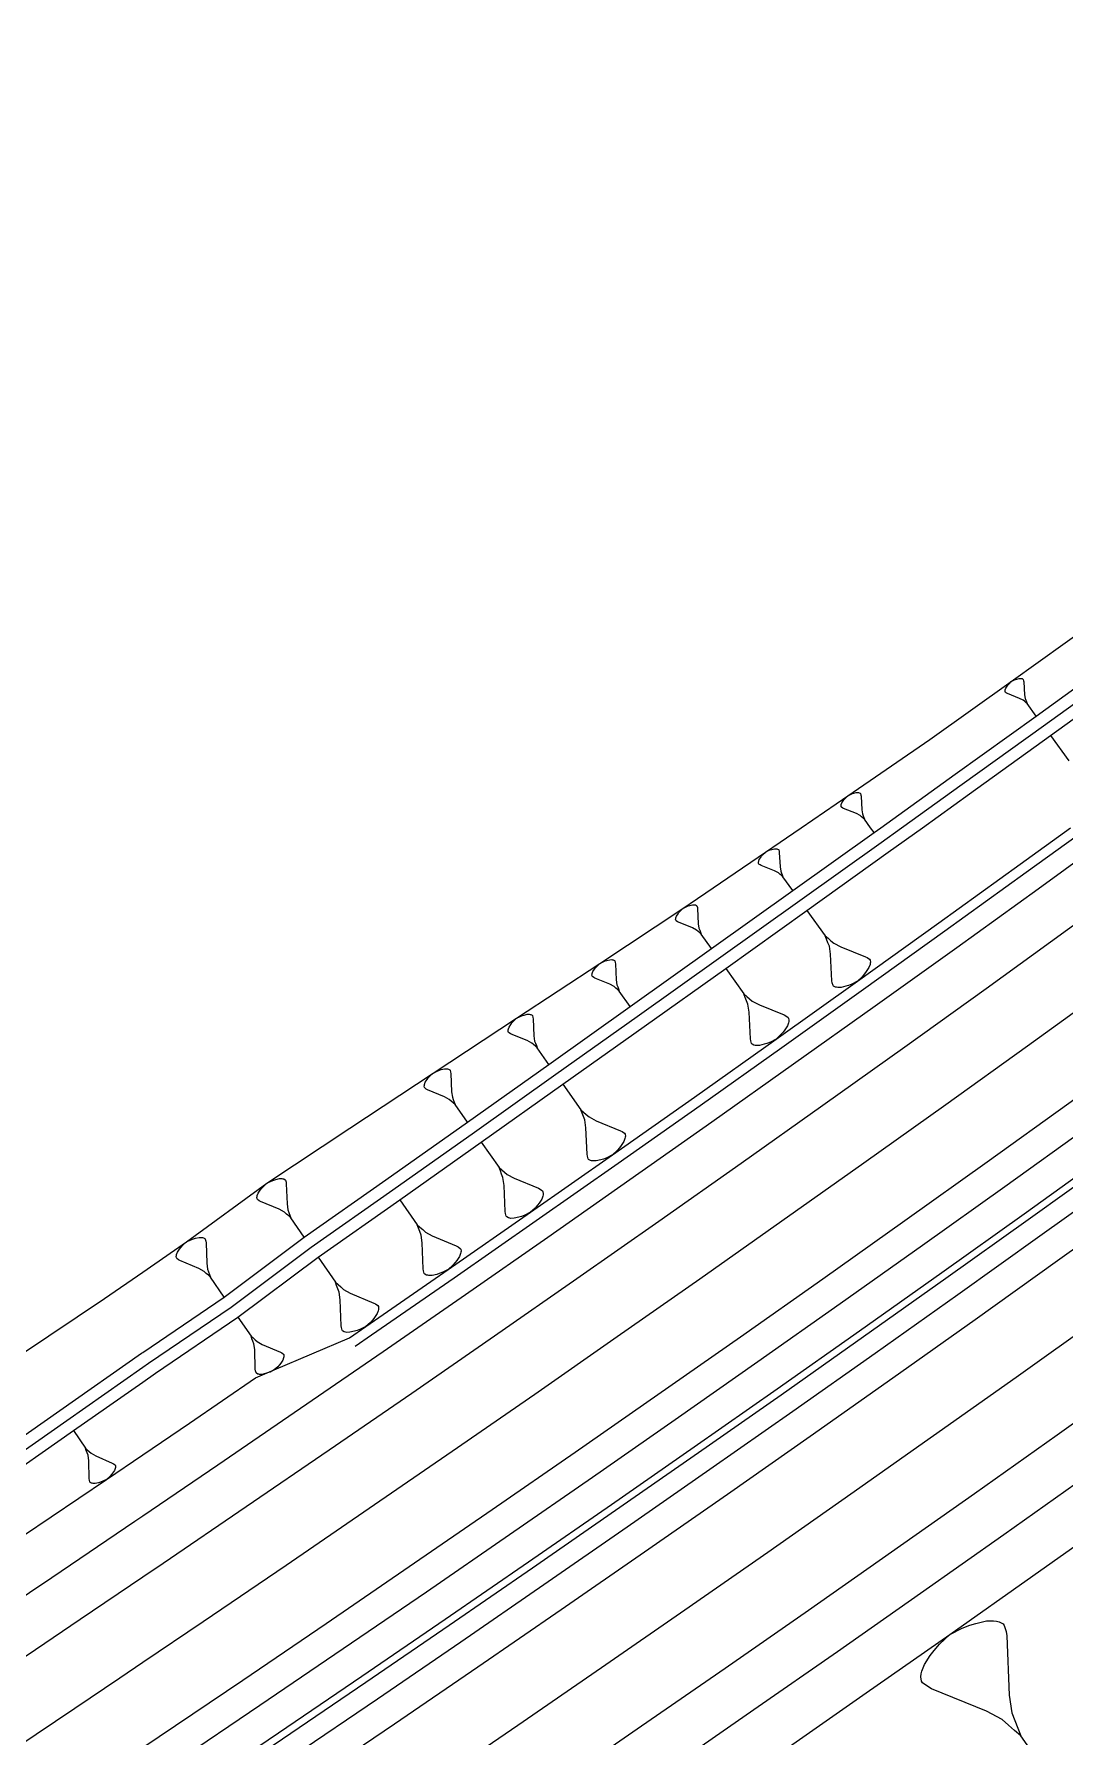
# Model space of a CAD drawing. Extents: x 384551 to 386632, y 802806 to 803252.
# Drawn here: x 386494.6 to 386545.6, y 803155 to 803239.3 of the extents above; entities that cross this region are included whole.
import ezdxf

# ---------------------------------------------------------------- set-up
doc = ezdxf.new("R2010")
doc.units = 0
doc.layers.get('0').update_dxf_attribs({"linetype": 'CONTINUOUS'})

msp = doc.modelspace()

# ---------------------------------------------------------------- linework, layer by layer
at = {"color": 7}
for p, q in [((386542.7297, 803206.9915), (386542.7696, 803207.0473)), ((386542.7696, 803207.0473), (386542.8269, 803207.1159)), ((386542.8269, 803207.1159), (386542.9369, 803207.2227)), ((386542.9369, 803207.2227), (386543.0723, 803207.2945)), ((386543.0723, 803207.2945), (386543.1552, 803207.328)), ((386543.1552, 803207.328), (386543.2205, 803207.3487)), ((386543.2205, 803207.3487), (386543.3337, 803207.3775)), ((386543.3337, 803207.3775), (386543.4118, 803207.3807)), ((386543.4118, 803207.3807), (386543.442, 803207.3759)), ((386543.442, 803207.3759), (386543.4723, 803207.3712)), ((386543.4723, 803207.3712), (386543.5154, 803207.3489)), ((386543.5154, 803207.3489), (386543.5281, 803207.3313)), ((386543.5281, 803207.3313), (386543.5489, 803207.266)), ((386543.5489, 803207.266), (386543.5569, 803207.2182)), ((386543.5569, 803207.2182), (386543.5954, 803206.5759)), ((386542.631, 803206.7588), (386542.6358, 803206.789)), ((386542.639, 803206.7109), (386542.631, 803206.7588)), ((386542.6358, 803206.789), (386542.6406, 803206.8193)), ((386542.6518, 803206.6934), (386542.639, 803206.7109)), ((386542.6406, 803206.8193), (386542.6676, 803206.8927)), ((386542.7076, 803206.6536), (386542.6518, 803206.6934)), ((386542.6676, 803206.8927), (386542.7297, 803206.9915)), ((386542.7506, 803206.6313), (386542.7076, 803206.6536)), ((386543.35, 803206.3973), (386542.7506, 803206.6313)), ((386543.5222, 803206.3081), (386543.35, 803206.3973)), ((386543.5907, 803206.2507), (386543.5222, 803206.3081)), ((386543.6593, 803206.1934), (386543.5907, 803206.2507)), ((386543.5954, 803206.5759), (386543.6273, 803206.3846)), ((386543.6273, 803206.3846), (386543.6608, 803206.3018)), ((386543.6608, 803206.3018), (386543.6944, 803206.2189)), ((386543.6944, 803206.2189), (386543.7279, 803206.136)), ((386543.7279, 803206.136), (386543.6593, 803206.1934)), ((386544.1744, 803205.5226), (386543.7279, 803206.136)), ((386544.8806, 803204.5524), (386545.7859, 803203.3086)), ((386534.5339, 803201.1463), (386534.5631, 803201.224)), ((386534.5631, 803201.224), (386534.6296, 803201.3285)), ((386534.6296, 803201.3285), (386534.6722, 803201.3875)), ((386534.6722, 803201.3875), (386534.7335, 803201.46)), ((386534.7335, 803201.46), (386534.8508, 803201.5727)), ((386534.8508, 803201.5727), (386534.995, 803201.6481)), ((386534.995, 803201.6481), (386535.0832, 803201.6832)), ((386535.0832, 803201.6832), (386535.1526, 803201.7048)), ((386535.1526, 803201.7048), (386535.2729, 803201.7347)), ((386535.2729, 803201.7347), (386535.3558, 803201.7376)), ((386535.3558, 803201.7376), (386535.388, 803201.7324)), ((386535.388, 803201.7324), (386535.4201, 803201.7271)), ((386535.4201, 803201.7271), (386535.4656, 803201.7032)), ((386535.4656, 803201.7032), (386535.4791, 803201.6845)), ((386535.4791, 803201.6845), (386535.5007, 803201.6151)), ((386535.5007, 803201.6151), (386535.5089, 803201.5643)), ((386535.5089, 803201.5643), (386535.546, 803200.8822)), ((386534.5234, 803201.0821), (386534.5287, 803201.1142)), ((386534.5316, 803201.0313), (386534.5234, 803201.0821)), ((386534.5287, 803201.1142), (386534.5339, 803201.1463)), ((386534.5451, 803201.0126), (386534.5316, 803201.0313)), ((386534.6041, 803200.97), (386534.5451, 803201.0126)), ((386534.6496, 803200.9461), (386534.6041, 803200.97)), ((386535.2845, 803200.6941), (386534.6496, 803200.9461)), ((386535.4667, 803200.5984), (386535.2845, 803200.6941)), ((386535.5392, 803200.5371), (386535.4667, 803200.5984)), ((386535.6116, 803200.4758), (386535.5392, 803200.5371)), ((386535.546, 803200.8822), (386535.5788, 803200.679)), ((386535.5788, 803200.679), (386535.6139, 803200.5909)), ((386535.684, 803200.4145), (386535.6116, 803200.4758)), ((386535.6139, 803200.5909), (386535.649, 803200.5027)), ((386535.649, 803200.5027), (386535.684, 803200.4145)), ((386535.9823, 803200), (386535.684, 803200.4145)), ((386536.1544, 803199.7607), (386535.9823, 803200)), ((386530.5942, 803198.5923), (386530.6585, 803198.6678)), ((386530.6585, 803198.6678), (386530.7815, 803198.7854)), ((386530.7815, 803198.7854), (386530.9326, 803198.8639)), ((386530.9326, 803198.8639), (386531.0249, 803198.9003)), ((386531.0249, 803198.9003), (386531.0976, 803198.9227)), ((386531.0976, 803198.9227), (386531.2235, 803198.9536)), ((386531.2235, 803198.9536), (386531.3103, 803198.9564)), ((386531.3103, 803198.9564), (386531.3438, 803198.9509)), ((386531.3438, 803198.9509), (386531.3774, 803198.9453)), ((386531.3774, 803198.9453), (386531.425, 803198.9201)), ((386531.425, 803198.9201), (386531.439, 803198.9006)), ((386531.439, 803198.9006), (386531.4614, 803198.8278)), ((386531.4614, 803198.8278), (386531.4699, 803198.7747)), ((386531.4699, 803198.7747), (386531.5067, 803198.0612)), ((386530.4377, 803198.2732), (386530.4433, 803198.3068)), ((386530.4461, 803198.22), (386530.4377, 803198.2732)), ((386530.4433, 803198.3068), (386530.4489, 803198.3403)), ((386530.4601, 803198.2004), (386530.4461, 803198.22)), ((386530.4489, 803198.3403), (386530.4796, 803198.4215)), ((386530.5217, 803198.1557), (386530.4601, 803198.2004)), ((386530.4796, 803198.4215), (386530.5495, 803198.5307)), ((386530.5693, 803198.1306), (386530.5217, 803198.1557)), ((386530.5495, 803198.5307), (386530.5942, 803198.5923)), ((386531.2326, 803197.8652), (386530.5693, 803198.1306)), ((386531.4229, 803197.7646), (386531.2326, 803197.8652)), ((386531.5067, 803198.0612), (386531.5404, 803197.8486)), ((386531.5404, 803197.8486), (386531.5768, 803197.7563)), ((386531.4985, 803197.7003), (386531.4229, 803197.7646)), ((386531.5741, 803197.6359), (386531.4985, 803197.7003)), ((386531.6497, 803197.5716), (386531.5741, 803197.6359)), ((386531.5768, 803197.7563), (386531.6133, 803197.664)), ((386531.6133, 803197.664), (386531.6497, 803197.5716)), ((386532.1398, 803196.8864), (386531.6497, 803197.5716)), ((386526.8631, 803196.0916), (386526.9599, 803196.1295)), ((386526.9599, 803196.1295), (386527.0362, 803196.1528)), ((386527.0362, 803196.1528), (386527.1682, 803196.1847)), ((386527.1682, 803196.1847), (386527.259, 803196.1875)), ((386527.259, 803196.1875), (386527.2942, 803196.1815)), ((386527.2942, 803196.1815), (386527.3294, 803196.1756)), ((386527.3294, 803196.1756), (386527.3791, 803196.1491)), ((386527.3791, 803196.1491), (386527.3937, 803196.1286)), ((386527.3937, 803196.1286), (386527.417, 803196.0523)), ((386526.343, 803195.4742), (386526.3489, 803195.5094)), ((386526.3516, 803195.4185), (386526.343, 803195.4742)), ((386526.3489, 803195.5094), (386526.3548, 803195.5446)), ((386526.3662, 803195.398), (386526.3516, 803195.4185)), ((386526.3548, 803195.5446), (386526.3873, 803195.6295)), ((386526.4306, 803195.3509), (386526.3662, 803195.398)), ((386526.3873, 803195.6295), (386526.4608, 803195.7436)), ((386526.4804, 803195.3244), (386526.4306, 803195.3509)), ((386526.4608, 803195.7436), (386526.5078, 803195.808)), ((386527.1745, 803195.0445), (386526.4804, 803195.3244)), ((386526.5078, 803195.808), (386526.5754, 803195.887)), ((386526.5754, 803195.887), (386526.7046, 803196.0099)), ((386526.7046, 803196.0099), (386526.8631, 803196.0916)), ((386527.417, 803196.0523), (386527.4257, 803195.9966)), ((386527.4257, 803195.9966), (386527.4622, 803195.249)), ((386532.8379, 803195.9104), (386533.7409, 803194.6479)), ((386527.3736, 803194.9385), (386527.1745, 803195.0445)), ((386527.4526, 803194.8709), (386527.3736, 803194.9385)), ((386527.5316, 803194.8034), (386527.4526, 803194.8709)), ((386527.4622, 803195.249), (386527.4969, 803195.0262)), ((386527.4969, 803195.0262), (386527.5348, 803194.9294)), ((386527.6106, 803194.7358), (386527.5316, 803194.8034)), ((386527.5348, 803194.9294), (386527.5727, 803194.8326)), ((386527.5727, 803194.8326), (386527.6106, 803194.7358)), ((386528.122, 803194.0165), (386527.6106, 803194.7358)), ((386533.7409, 803194.6479), (386533.8802, 803194.5294)), ((386533.808, 803194.4778), (386533.7409, 803194.6479)), ((386533.8752, 803194.3077), (386533.808, 803194.4778)), ((386533.8802, 803194.5294), (386534.0195, 803194.4109)), ((386534.0195, 803194.4109), (386534.1587, 803194.2924)), ((386533.9423, 803194.1376), (386533.8752, 803194.3077)), ((386534.0044, 803193.7458), (386533.9423, 803194.1376)), ((386534.0723, 803192.4312), (386534.0044, 803193.7458)), ((386534.1587, 803194.2924), (386534.5094, 803194.107)), ((386534.5094, 803194.107), (386535.7316, 803193.618)), ((386535.7316, 803193.618), (386535.8193, 803193.5716)), ((386535.8193, 803193.5716), (386535.9328, 803193.4892)), ((386522.2048, 803192.7135), (386522.2113, 803192.7511)), ((386522.2113, 803192.7511), (386522.2177, 803192.7886)), ((386522.2177, 803192.7886), (386522.2526, 803192.8793)), ((386522.2526, 803192.8793), (386522.3315, 803193.001)), ((386522.3315, 803193.001), (386522.3819, 803193.0697)), ((386522.3819, 803193.0697), (386522.4544, 803193.1538)), ((386522.4544, 803193.1538), (386522.5928, 803193.2847)), ((386522.5928, 803193.2847), (386522.7623, 803193.3715)), ((386522.7623, 803193.3715), (386522.8659, 803193.4117)), ((386522.8659, 803193.4117), (386522.9474, 803193.4364)), ((386522.9474, 803193.4364), (386523.0885, 803193.4701)), ((386523.0885, 803193.4701), (386523.1856, 803193.4728)), ((386523.1856, 803193.4728), (386523.2231, 803193.4663)), ((386523.2231, 803193.4663), (386523.2607, 803193.4599)), ((386523.2607, 803193.4599), (386523.3138, 803193.4315)), ((386523.3138, 803193.4315), (386523.3293, 803193.4095)), ((386523.3293, 803193.4095), (386523.354, 803193.3279)), ((386523.354, 803193.3279), (386523.3631, 803193.2684)), ((386523.3631, 803193.2684), (386523.3999, 803192.4696)), ((386528.8174, 803193.0385), (386529.7161, 803191.7746)), ((386535.6857, 803192.7673), (386535.5673, 803192.628)), ((386535.7682, 803192.8808), (386535.6857, 803192.7673)), ((386535.8969, 803193.0819), (386535.7682, 803192.8808)), ((386535.9535, 803193.2315), (386535.8969, 803193.0819)), ((386535.9328, 803193.4892), (386535.9586, 803193.4532)), ((386535.9638, 803193.2933), (386535.9535, 803193.2315)), ((386535.9586, 803193.4532), (386535.9741, 803193.3552)), ((386535.9741, 803193.3552), (386535.9638, 803193.2933)), ((386522.2139, 803192.654), (386522.2048, 803192.7135)), ((386522.2295, 803192.632), (386522.2139, 803192.654)), ((386522.2981, 803192.5815), (386522.2295, 803192.632)), ((386522.3512, 803192.5531), (386522.2981, 803192.5815)), ((386523.0919, 803192.252), (386522.3512, 803192.5531)), ((386523.3043, 803192.1382), (386523.0919, 803192.252)), ((386523.3885, 803192.0657), (386523.3043, 803192.1382)), ((386523.4727, 803191.9933), (386523.3885, 803192.0657)), ((386523.3999, 803192.4696), (386523.4363, 803192.2315)), ((386523.4363, 803192.2315), (386523.4765, 803192.1279)), ((386523.5569, 803191.9209), (386523.4727, 803191.9933)), ((386523.4765, 803192.1279), (386523.5167, 803192.0244)), ((386523.5167, 803192.0244), (386523.5569, 803191.9209)), ((386524.1011, 803191.1509), (386523.5569, 803191.9209)), ((386534.0878, 803192.3332), (386534.0723, 803192.4312)), ((386534.1291, 803192.1992), (386534.0878, 803192.3332)), ((386534.1549, 803192.1631), (386534.1291, 803192.1992)), ((386534.2426, 803192.1168), (386534.1549, 803192.1631)), ((386534.3045, 803192.1065), (386534.2426, 803192.1168)), ((386534.3663, 803192.0962), (386534.3045, 803192.1065)), ((386534.5262, 803192.1015), (386534.3663, 803192.0962)), ((386534.7581, 803192.1583), (386534.5262, 803192.1015)), ((386534.8921, 803192.1997), (386534.7581, 803192.1583)), ((386535.0622, 803192.2668), (386534.8921, 803192.1997)), ((386535.3405, 803192.4113), (386535.0622, 803192.2668)), ((386535.5673, 803192.628), (386535.3405, 803192.4113)), ((386529.7161, 803191.7746), (386529.8549, 803191.6558)), ((386529.7827, 803191.6045), (386529.7161, 803191.7746)), ((386529.8493, 803191.4344), (386529.7827, 803191.6045)), ((386529.9159, 803191.2642), (386529.8493, 803191.4344)), ((386529.8549, 803191.6558), (386529.9938, 803191.5371)), ((386529.9769, 803190.8726), (386529.9159, 803191.2642)), ((386529.9938, 803191.5371), (386530.1326, 803191.4183)), ((386530.1326, 803191.4183), (386530.4825, 803191.2321)), ((386530.4825, 803191.2321), (386531.7022, 803190.7401)), ((386518.1097, 803190.14), (386518.1942, 803190.2696)), ((386518.1942, 803190.2696), (386518.2482, 803190.3426)), ((386518.2482, 803190.3426), (386518.3257, 803190.4322)), ((386518.3257, 803190.4322), (386518.4737, 803190.5713)), ((386518.4737, 803190.5713), (386518.6547, 803190.6634)), ((386518.6547, 803190.6634), (386518.7653, 803190.706)), ((386518.7653, 803190.706), (386518.8523, 803190.732)), ((386518.8523, 803190.732), (386519.0029, 803190.7676)), ((386519.0029, 803190.7676), (386519.1064, 803190.7701)), ((386519.1064, 803190.7701), (386519.1464, 803190.7632)), ((386519.1464, 803190.7632), (386519.1865, 803190.7562)), ((386519.1865, 803190.7562), (386519.243, 803190.7257)), ((386519.243, 803190.7257), (386519.2595, 803190.7022)), ((386519.2595, 803190.7022), (386519.2856, 803190.6151)), ((386519.2856, 803190.6151), (386519.2951, 803190.5516)), ((386519.2951, 803190.5516), (386519.3319, 803189.6997)), ((386530.041, 803189.559), (386529.9769, 803190.8726)), ((386531.7022, 803190.7401), (386531.7897, 803190.6936)), ((386531.8659, 803190.2041), (386531.7367, 803190.0035)), ((386531.7897, 803190.6936), (386531.9028, 803190.6109)), ((386531.9229, 803190.3533), (386531.8659, 803190.2041)), ((386531.9028, 803190.6109), (386531.9285, 803190.5748)), ((386531.9333, 803190.4151), (386531.9229, 803190.3533)), ((386531.9285, 803190.5748), (386531.9437, 803190.4769)), ((386531.9437, 803190.4769), (386531.9333, 803190.4151)), ((386518.0582, 803189.9634), (386518.0652, 803190.0034)), ((386518.0678, 803189.8998), (386518.0582, 803189.9634)), ((386518.0652, 803190.0034), (386518.0722, 803190.0434)), ((386518.0843, 803189.8763), (386518.0678, 803189.8998)), ((386518.0722, 803190.0434), (386518.1097, 803190.14)), ((386518.1573, 803189.8223), (386518.0843, 803189.8763)), ((386518.2139, 803189.7918), (386518.1573, 803189.8223)), ((386519.0029, 803189.4685), (386518.2139, 803189.7918)), ((386519.229, 803189.3465), (386519.0029, 803189.4685)), ((386519.3319, 803189.6997), (386519.3701, 803189.4456)), ((386519.3701, 803189.4456), (386519.4126, 803189.3351)), ((386530.0563, 803189.4611), (386530.041, 803189.559)), ((386530.0972, 803189.3271), (386530.0563, 803189.4611)), ((386531.0297, 803189.392), (386530.8595, 803189.3254)), ((386531.3081, 803189.5357), (386531.0297, 803189.392)), ((386531.5352, 803189.7515), (386531.3081, 803189.5357)), ((386531.654, 803189.8903), (386531.5352, 803189.7515)), ((386531.7367, 803190.0035), (386531.654, 803189.8903)), ((386519.3186, 803189.269), (386519.229, 803189.3465)), ((386519.4082, 803189.1915), (386519.3186, 803189.269)), ((386519.4978, 803189.114), (386519.4082, 803189.1915)), ((386519.4126, 803189.3351), (386519.4552, 803189.2246)), ((386519.4552, 803189.2246), (386519.4978, 803189.114)), ((386520.0759, 803188.2914), (386519.4978, 803189.114)), ((386530.1229, 803189.2909), (386530.0972, 803189.3271)), ((386530.2103, 803189.2444), (386530.1229, 803189.2909)), ((386530.2721, 803189.234), (386530.2103, 803189.2444)), ((386530.3339, 803189.2235), (386530.2721, 803189.234)), ((386530.4936, 803189.2283), (386530.3339, 803189.2235)), ((386530.7255, 803189.2845), (386530.4936, 803189.2283)), ((386530.8595, 803189.3254), (386530.7255, 803189.2845)), ((386514.1118, 803187.6206), (386514.1944, 803187.7156)), ((386514.1944, 803187.7156), (386514.3521, 803187.8629)), ((386514.3521, 803187.8629), (386514.5447, 803187.9602)), ((386514.5447, 803187.9602), (386514.6622, 803188.0051)), ((386514.6622, 803188.0051), (386514.7548, 803188.0325)), ((386514.7548, 803188.0325), (386514.9148, 803188.0699)), ((386514.9148, 803188.0699), (386515.0248, 803188.0723)), ((386515.0248, 803188.0723), (386515.0673, 803188.0648)), ((386515.0673, 803188.0648), (386515.1098, 803188.0572)), ((386515.1098, 803188.0572), (386515.1698, 803188.0247)), ((386515.1698, 803188.0247), (386515.1873, 803187.9996)), ((386515.1873, 803187.9996), (386515.2147, 803187.9071)), ((386515.2147, 803187.9071), (386515.2246, 803187.8396)), ((386515.2246, 803187.8396), (386515.2613, 803186.9345)), ((386513.9089, 803187.2183), (386513.9165, 803187.2608)), ((386513.9189, 803187.1508), (386513.9089, 803187.2183)), ((386513.9165, 803187.2608), (386513.924, 803187.3033)), ((386513.9363, 803187.1258), (386513.9189, 803187.1508)), ((386513.924, 803187.3033), (386513.9641, 803187.4058)), ((386514.0138, 803187.0682), (386513.9363, 803187.1258)), ((386513.9641, 803187.4058), (386514.0543, 803187.5432)), ((386514.0738, 803187.0356), (386514.0138, 803187.0682)), ((386514.0543, 803187.5432), (386514.1118, 803187.6206)), ((386514.911, 803186.6898), (386514.0738, 803187.0356)), ((386515.2613, 803186.9345), (386515.301, 803186.6644)), ((386520.7658, 803187.3095), (386521.6511, 803186.0497)), ((386515.1509, 803186.5595), (386514.911, 803186.6898)), ((386515.2458, 803186.477), (386515.1509, 803186.5595)), ((386515.3408, 803186.3944), (386515.2458, 803186.477)), ((386515.301, 803186.6644), (386515.3459, 803186.5469)), ((386515.4357, 803186.3118), (386515.3408, 803186.3944)), ((386515.3459, 803186.5469), (386515.3908, 803186.4293)), ((386515.3908, 803186.4293), (386515.4357, 803186.3118)), ((386516.0474, 803185.4361), (386515.4357, 803186.3118)), ((386521.6511, 803186.0497), (386521.7883, 803185.931)), ((386521.7163, 803185.8804), (386521.6511, 803186.0497)), ((386521.7815, 803185.7111), (386521.7163, 803185.8804)), ((386521.8467, 803185.5418), (386521.7815, 803185.7111)), ((386521.7883, 803185.931), (386521.9255, 803185.8123)), ((386521.905, 803185.1527), (386521.8467, 803185.5418)), ((386521.9615, 803183.8481), (386521.905, 803185.1527)), ((386521.9255, 803185.8123), (386522.0626, 803185.6936)), ((386522.0626, 803185.6936), (386522.409, 803185.5068)), ((386522.409, 803185.5068), (386523.6173, 803185.0116)), ((386516.7346, 803184.4524), (386517.6109, 803183.198)), ((386523.6173, 803185.0116), (386523.7039, 803184.965)), ((386523.7768, 803184.4785), (386523.6475, 803184.2801)), ((386523.7039, 803184.965), (386523.8158, 803184.8823)), ((386523.8342, 803184.6264), (386523.7768, 803184.4785)), ((386523.8158, 803184.8823), (386523.841, 803184.8463)), ((386523.8449, 803184.6877), (386523.8342, 803184.6264)), ((386523.841, 803184.8463), (386523.8556, 803184.749)), ((386523.8556, 803184.749), (386523.8449, 803184.6877)), ((386521.9761, 803183.7508), (386521.9615, 803183.8481)), ((386522.016, 803183.6175), (386521.9761, 803183.7508)), ((386522.0413, 803183.5815), (386522.016, 803183.6175)), ((386522.1278, 803183.5348), (386522.0413, 803183.5815)), ((386522.1891, 803183.5241), (386522.1278, 803183.5348)), ((386522.2504, 803183.5134), (386522.1891, 803183.5241)), ((386522.409, 803183.5173), (386522.2504, 803183.5134)), ((386522.6396, 803183.5718), (386522.409, 803183.5173)), ((386522.7729, 803183.6117), (386522.6396, 803183.5718)), ((386522.9421, 803183.6769), (386522.7729, 803183.6117)), ((386523.2194, 803183.8179), (386522.9421, 803183.6769)), ((386523.4461, 803184.031), (386523.2194, 803183.8179)), ((386523.5648, 803184.1682), (386523.4461, 803184.031)), ((386523.6475, 803184.2801), (386523.5648, 803184.1682)), ((386506.5758, 803182.6004), (386506.752, 803182.6404)), ((386506.752, 803182.6404), (386506.8729, 803182.6424)), ((386506.8729, 803182.6424), (386506.9196, 803182.6339)), ((386506.9196, 803182.6339), (386506.9663, 803182.6253)), ((386506.9663, 803182.6253), (386507.032, 803182.5892)), ((386517.6109, 803183.198), (386517.7469, 803183.0797)), ((386517.6752, 803183.0296), (386517.6109, 803183.198)), ((386517.7395, 803182.8612), (386517.6752, 803183.0296)), ((386517.8038, 803182.6928), (386517.7395, 803182.8612)), ((386517.7469, 803183.0797), (386517.8829, 803182.9613)), ((386517.8607, 803182.3059), (386517.8038, 803182.6928)), ((386517.8829, 803182.9613), (386518.0188, 803182.843)), ((386518.0188, 803182.843), (386518.3625, 803182.6565)), ((386518.3625, 803182.6565), (386519.5618, 803182.1611)), ((386505.6497, 803181.7572), (386505.6582, 803181.8038)), ((386505.6582, 803181.8038), (386505.7029, 803181.9162)), ((386505.7029, 803181.9162), (386505.8029, 803182.0667)), ((386505.8029, 803182.0667), (386505.8666, 803182.1515)), ((386505.8666, 803182.1515), (386505.958, 803182.2554)), ((386505.958, 803182.2554), (386506.1322, 803182.4164)), ((386506.1322, 803182.4164), (386506.3445, 803182.5222)), ((386506.3445, 803182.5222), (386506.474, 803182.5708)), ((386506.474, 803182.5708), (386506.5758, 803182.6004)), ((386507.032, 803182.5892), (386507.051, 803182.5615)), ((386507.051, 803182.5615), (386507.0806, 803182.4597)), ((386507.0806, 803182.4597), (386507.0911, 803182.3854)), ((386507.0911, 803182.3854), (386507.1259, 803181.3903)), ((386517.9132, 803181.0094), (386517.8607, 803182.3059)), ((386519.5618, 803182.1611), (386519.6477, 803182.1144)), ((386519.6477, 803182.1144), (386519.7587, 803182.0319)), ((386519.7764, 803181.7776), (386519.7189, 803181.6308)), ((386519.7587, 803182.0319), (386519.7837, 803181.9961)), ((386519.7872, 803181.8385), (386519.7764, 803181.7776)), ((386519.7837, 803181.9961), (386519.798, 803181.8994)), ((386519.798, 803181.8994), (386519.7872, 803181.8385)), ((386505.6411, 803181.7105), (386505.6497, 803181.7572)), ((386505.6516, 803181.6362), (386505.6411, 803181.7105)), ((386505.6707, 803181.6086), (386505.6516, 803181.6362)), ((386505.7555, 803181.5449), (386505.6707, 803181.6086)), ((386505.8212, 803181.5087), (386505.7555, 803181.5449)), ((386506.7394, 803181.1235), (386505.8212, 803181.5087)), ((386507.0023, 803180.9789), (386506.7394, 803181.1235)), ((386507.1061, 803180.8875), (386507.0023, 803180.9789)), ((386507.1259, 803181.3903), (386507.1679, 803181.0932)), ((386507.1679, 803181.0932), (386507.2165, 803180.9637)), ((386507.2165, 803180.9637), (386507.2652, 803180.8342)), ((386512.7002, 803181.5995), (386513.5658, 803180.3531)), ((386517.9275, 803180.9127), (386517.9132, 803181.0094)), ((386519.1631, 803180.976), (386518.8872, 803180.8365)), ((386519.389, 803181.187), (386519.1631, 803180.976)), ((386519.5073, 803181.323), (386519.389, 803181.187)), ((386519.5898, 803181.434), (386519.5073, 803181.323)), ((386519.7189, 803181.6308), (386519.5898, 803181.434)), ((386507.2099, 803180.7961), (386507.1061, 803180.8875)), ((386507.3138, 803180.7047), (386507.2099, 803180.7961)), ((386507.2652, 803180.8342), (386507.3138, 803180.7047)), ((386507.9808, 803179.7385), (386507.3138, 803180.7047)), ((386513.5658, 803180.3531), (386513.7003, 803180.2354)), ((386513.6291, 803180.186), (386513.5658, 803180.3531)), ((386513.6924, 803180.0188), (386513.6291, 803180.186)), ((386513.7003, 803180.2354), (386513.8348, 803180.1177)), ((386513.8348, 803180.1177), (386513.9694, 803180)), ((386517.9667, 803180.7801), (386517.9275, 803180.9127)), ((386517.9918, 803180.7443), (386517.9667, 803180.7801)), ((386518.0777, 803180.6976), (386517.9918, 803180.7443)), ((386518.1386, 803180.6868), (386518.0777, 803180.6976)), ((386518.1994, 803180.676), (386518.1386, 803180.6868)), ((386518.357, 803180.6795), (386518.1994, 803180.676)), ((386518.5863, 803180.733), (386518.357, 803180.6795)), ((386518.7188, 803180.7722), (386518.5863, 803180.733)), ((386518.8872, 803180.8365), (386518.7188, 803180.7722)), ((386501.8812, 803179.2388), (386501.9741, 803179.3438)), ((386501.9741, 803179.3438), (386502.1512, 803179.5066)), ((386502.1512, 803179.5066), (386502.3668, 803179.6133)), ((386502.3668, 803179.6133), (386502.4982, 803179.6623)), ((386502.4982, 803179.6623), (386502.6016, 803179.6919)), ((386502.6016, 803179.6919), (386502.7803, 803179.7321)), ((386502.7803, 803179.7321), (386502.903, 803179.7337)), ((386502.903, 803179.7337), (386502.9503, 803179.7249)), ((386502.9503, 803179.7249), (386502.9976, 803179.7161)), ((386502.9976, 803179.7161), (386503.0641, 803179.6793)), ((386503.0641, 803179.6793), (386503.0834, 803179.6512)), ((386503.0834, 803179.6512), (386503.1131, 803179.5479)), ((386503.1131, 803179.5479), (386503.1235, 803179.4725)), ((386503.1235, 803179.4725), (386503.1559, 803178.4633)), ((386513.7557, 803179.8516), (386513.6924, 803180.0188)), ((386513.8111, 803179.4678), (386513.7557, 803179.8516)), ((386513.8596, 803178.1818), (386513.8111, 803179.4678)), ((386513.9694, 803180), (386514.3096, 803179.814)), ((386514.3096, 803179.814), (386515.4977, 803179.3194)), ((386515.4977, 803179.3194), (386515.5827, 803179.2729)), ((386515.5827, 803179.2729), (386515.6925, 803179.1908)), ((386501.6513, 803178.7922), (386501.6601, 803178.8395)), ((386501.6617, 803178.7169), (386501.6513, 803178.7922)), ((386501.6601, 803178.8395), (386501.6689, 803178.8868)), ((386501.681, 803178.6888), (386501.6617, 803178.7169)), ((386501.6689, 803178.8868), (386501.7145, 803179.0007)), ((386501.7668, 803178.6239), (386501.681, 803178.6888)), ((386501.7145, 803179.0007), (386501.8163, 803179.153)), ((386501.8333, 803178.5871), (386501.7668, 803178.6239)), ((386501.8163, 803179.153), (386501.8812, 803179.2388)), ((386502.7633, 803178.1939), (386501.8333, 803178.5871)), ((386503.1559, 803178.4633), (386503.1977, 803178.162)), ((386508.6626, 803178.751), (386509.5157, 803177.5151)), ((386515.4413, 803178.4885), (386515.3236, 803178.354)), ((386515.5234, 803178.5983), (386515.4413, 803178.4885)), ((386515.652, 803178.7932), (386515.5234, 803178.5983)), ((386515.7094, 803178.9386), (386515.652, 803178.7932)), ((386515.6925, 803179.1908), (386515.7173, 803179.1552)), ((386515.7202, 803178.9989), (386515.7094, 803178.9386)), ((386515.7173, 803179.1552), (386515.7311, 803179.0593)), ((386515.7311, 803179.0593), (386515.7202, 803178.9989)), ((386503.0294, 803178.0465), (386502.7633, 803178.1939)), ((386503.1345, 803177.9535), (386503.0294, 803178.0465)), ((386503.2395, 803177.8606), (386503.1345, 803177.9535)), ((386503.1977, 803178.162), (386503.2467, 803178.0305)), ((386503.3446, 803177.7676), (386503.2395, 803177.8606)), ((386503.2467, 803178.0305), (386503.2956, 803177.8991)), ((386503.2956, 803177.8991), (386503.3446, 803177.7676)), ((386504.0182, 803176.786), (386503.3446, 803177.7676)), ((386513.8734, 803178.0859), (386513.8596, 803178.1818)), ((386513.912, 803177.9543), (386513.8734, 803178.0859)), ((386513.9367, 803177.9187), (386513.912, 803177.9543)), ((386514.0218, 803177.8722), (386513.9367, 803177.9187)), ((386514.0821, 803177.8613), (386514.0218, 803177.8722)), ((386514.1425, 803177.8505), (386514.0821, 803177.8613)), ((386514.2988, 803177.8534), (386514.1425, 803177.8505)), ((386514.5263, 803177.9059), (386514.2988, 803177.8534)), ((386514.6578, 803177.9444), (386514.5263, 803177.9059)), ((386514.825, 803178.0078), (386514.6578, 803177.9444)), ((386515.099, 803178.1453), (386514.825, 803178.0078)), ((386515.3236, 803178.354), (386515.099, 803178.1453)), ((386509.5157, 803177.5151), (386509.6485, 803177.3982)), ((386509.5779, 803177.3495), (386509.5157, 803177.5151)), ((386509.6401, 803177.1839), (386509.5779, 803177.3495)), ((386509.7023, 803177.0182), (386509.6401, 803177.1839)), ((386509.6485, 803177.3982), (386509.7814, 803177.2814)), ((386509.7561, 803176.6383), (386509.7023, 803177.0182)), ((386509.7814, 803177.2814), (386509.9142, 803177.1645)), ((386509.9142, 803177.1645), (386510.2504, 803176.9795)), ((386510.2504, 803176.9795), (386511.4248, 803176.4868)), ((386509.8005, 803175.3655), (386509.7561, 803176.6383)), ((386511.4248, 803176.4868), (386511.5089, 803176.4405)), ((386511.5761, 803175.9655), (386511.4483, 803175.773)), ((386511.5089, 803176.4405), (386511.6173, 803176.359)), ((386511.6333, 803176.1093), (386511.5761, 803175.9655)), ((386511.6173, 803176.359), (386511.6417, 803176.3237)), ((386511.6442, 803176.169), (386511.6333, 803176.1093)), ((386511.6417, 803176.3237), (386511.6551, 803176.2287)), ((386511.6551, 803176.2287), (386511.6442, 803176.169)), ((386504.6972, 803175.7965), (386505.3458, 803174.8515)), ((386509.814, 803175.2705), (386509.8005, 803175.3655)), ((386509.8518, 803175.1402), (386509.814, 803175.2705)), ((386509.8762, 803175.1049), (386509.8518, 803175.1402)), ((386509.9602, 803175.0586), (386509.8762, 803175.1049)), ((386510.0199, 803175.0477), (386509.9602, 803175.0586)), ((386510.0796, 803175.0367), (386510.0199, 803175.0477)), ((386510.2343, 803175.0393), (386510.0796, 803175.0367)), ((386510.4596, 803175.0905), (386510.2343, 803175.0393)), ((386510.5899, 803175.1283), (386510.4596, 803175.0905)), ((386510.7555, 803175.1905), (386510.5899, 803175.1283)), ((386511.0271, 803175.3258), (386510.7555, 803175.1905)), ((386511.2499, 803175.5318), (386511.0271, 803175.3258)), ((386511.3667, 803175.6646), (386511.2499, 803175.5318)), ((386511.4483, 803175.773), (386511.3667, 803175.6646)), ((386505.3458, 803174.8515), (386505.4469, 803174.762)), ((386505.3929, 803174.7249), (386505.3458, 803174.8515)), ((386505.44, 803174.5984), (386505.3929, 803174.7249)), ((386505.4871, 803174.4719), (386505.44, 803174.5984)), ((386505.4469, 803174.762), (386505.548, 803174.6725)), ((386505.5273, 803174.1817), (386505.4871, 803174.4719)), ((386505.548, 803174.6725), (386505.6491, 803174.583)), ((386505.6491, 803174.583), (386505.9054, 803174.4412)), ((386505.9054, 803174.4412), (386506.8006, 803174.0626)), ((386505.5586, 803173.2102), (386505.5273, 803174.1817)), ((386506.7546, 803173.4352), (386506.6651, 803173.3341)), ((386506.817, 803173.5178), (386506.7546, 803173.4352)), ((386506.8006, 803174.0626), (386506.8647, 803174.0271)), ((386506.915, 803173.6645), (386506.817, 803173.5178)), ((386506.8647, 803174.0271), (386506.9473, 803173.9646)), ((386506.9589, 803173.774), (386506.915, 803173.6645)), ((386506.9473, 803173.9646), (386506.9658, 803173.9376)), ((386506.9674, 803173.8196), (386506.9589, 803173.774)), ((386506.9658, 803173.9376), (386506.9759, 803173.8651)), ((386506.9759, 803173.8651), (386506.9674, 803173.8196)), ((386505.5686, 803173.1377), (386505.5586, 803173.2102)), ((386505.5972, 803173.0382), (386505.5686, 803173.1377)), ((386505.6157, 803173.0112), (386505.5972, 803173.0382)), ((386505.6798, 803172.9757), (386505.6157, 803173.0112)), ((386505.7253, 803172.9672), (386505.6798, 803172.9757)), ((386505.7709, 803172.9587), (386505.7253, 803172.9672)), ((386505.8889, 803172.9603), (386505.7709, 803172.9587)), ((386506.061, 803172.999), (386505.8889, 803172.9603)), ((386506.1605, 803173.0276), (386506.061, 803172.999)), ((386506.2871, 803173.0747), (386506.1605, 803173.0276)), ((386506.4946, 803173.1774), (386506.2871, 803173.0747)), ((386506.6651, 803173.3341), (386506.4946, 803173.1774)), ((386496.5674, 803170.1755), (386497.1576, 803169.3051)), ((386497.1576, 803169.3051), (386497.2499, 803169.2225)), ((386497.2002, 803169.1888), (386497.1576, 803169.3051)), ((386497.2428, 803169.0725), (386497.2002, 803169.1888)), ((386497.2499, 803169.2225), (386497.3422, 803169.1399)), ((386497.2854, 803168.9561), (386497.2428, 803169.0725)), ((386497.3208, 803168.6897), (386497.2854, 803168.9561)), ((386497.3445, 803167.7982), (386497.3208, 803168.6897)), ((386497.3422, 803169.1399), (386497.4346, 803169.0573)), ((386497.4346, 803169.0573), (386497.6689, 803168.9258)), ((386497.6689, 803168.9258), (386498.4884, 803168.5739)), ((386498.4884, 803168.5739), (386498.547, 803168.5411)), ((386498.547, 803168.5411), (386498.6225, 803168.4833)), ((386498.6322, 803168.3084), (386498.5913, 803168.2081)), ((386498.6225, 803168.4833), (386498.6393, 803168.4584)), ((386498.6402, 803168.3501), (386498.6322, 803168.3084)), ((386498.6393, 803168.4584), (386498.6482, 803168.3918)), ((386498.6482, 803168.3918), (386498.6402, 803168.3501)), ((386497.3533, 803167.7316), (386497.3445, 803167.7982)), ((386497.3791, 803167.6401), (386497.3533, 803167.7316)), ((386497.3959, 803167.6153), (386497.3791, 803167.6401)), ((386497.4545, 803167.5824), (386497.3959, 803167.6153)), ((386497.4963, 803167.5744), (386497.4545, 803167.5824)), ((386497.538, 803167.5664), (386497.4963, 803167.5744)), ((386497.6463, 803167.5672), (386497.538, 803167.5664)), ((386497.8044, 803167.6018), (386497.6463, 803167.5672)), ((386497.8959, 803167.6275), (386497.8044, 803167.6018)), ((386498.0122, 803167.6701), (386497.8959, 803167.6275)), ((386498.2031, 803167.7633), (386498.0122, 803167.6701)), ((386498.3603, 803167.9062), (386498.2031, 803167.7633)), ((386498.443, 803167.9985), (386498.3603, 803167.9062)), ((386498.5007, 803168.074), (386498.443, 803167.9985)), ((386498.5913, 803168.2081), (386498.5007, 803168.074)), ((386541.194, 803160.6428), (386541.7113, 803160.765)), ((386541.7113, 803160.765), (386542.0671, 803160.7738)), ((386542.0671, 803160.7738), (386542.2046, 803160.7498)), ((386542.2046, 803160.7498), (386542.3421, 803160.7257)), ((386542.3421, 803160.7257), (386542.5364, 803160.621)), ((386539.3844, 803159.6125), (386539.893, 803160.0905)), ((386539.893, 803160.0905), (386540.5151, 803160.407)), ((386540.5151, 803160.407), (386540.8949, 803160.5533)), ((386540.8949, 803160.5533), (386541.194, 803160.6428)), ((386542.5364, 803160.621), (386542.5932, 803160.5402)), ((386542.5932, 803160.5402), (386542.6827, 803160.2412)), ((386542.6827, 803160.2412), (386542.7154, 803160.0229)), ((386542.7154, 803160.0229), (386542.842, 803157.0958)), ((386538.6423, 803158.6084), (386538.9326, 803159.0537)), ((386538.9326, 803159.0537), (386539.1181, 803159.3047)), ((386539.1181, 803159.3047), (386539.3844, 803159.6125)), ((386538.4895, 803158.1391), (386538.5135, 803158.2766)), ((386538.5135, 803158.2766), (386538.6423, 803158.6084)), ((386538.4655, 803158.0016), (386538.4895, 803158.1391)), ((386538.4982, 803157.7833), (386538.4655, 803158.0016)), ((386538.555, 803157.7025), (386538.4982, 803157.7833)), ((386538.806, 803157.517), (386538.555, 803157.7025)), ((386539.0003, 803157.4122), (386538.806, 803157.517)), ((386541.7113, 803156.3012), (386539.0003, 803157.4122)), ((386542.842, 803157.0958), (386542.973, 803156.2226)), ((386542.4884, 803155.8821), (386541.7113, 803156.3012)), ((386542.7962, 803155.6158), (386542.4884, 803155.8821)), ((386542.973, 803156.2226), (386543.1193, 803155.8428)), ((386543.1193, 803155.8428), (386543.2655, 803155.463)), ((386543.104, 803155.3495), (386542.7962, 803155.6158)), ((386543.4118, 803155.0832), (386543.104, 803155.3495)), ((386543.2655, 803155.463), (386543.4118, 803155.0832)), ((386545.3981, 803152.2565), (386543.4118, 803155.0832))]:
    msp.add_line(p, q, dxfattribs=at)
at = {"color": 7, "linetype": 'CONTINUOUS'}
for points in [[(386532.5547, 803200), (386534.8508, 803201.5727), (386538.9169, 803204.3655), (386542.9369, 803207.2227), (386546.9414, 803210.1015), (386550.9356, 803212.9948), (386554.873, 803215.9651), (386558.807, 803218.9396), (386562.7763, 803221.8667), (386566.807, 803224.7126), (386570.8352, 803227.5633), (386574.8386, 803230.4479), (386578.7559, 803233.4461), (386582.6706, 803236.4477), (386586.7366, 803239.2543)], [(386537.5169, 803200), (386540.5177, 803202.1534), (386544.5275, 803205.0375), (386548.5342, 803207.926), (386552.538, 803210.819), (386556.5387, 803213.7165), (386560.5364, 803216.6184), (386564.5311, 803219.5249), (386568.523, 803222.4359), (386572.5119, 803225.3515), (386576.4979, 803228.2717), (386580.4811, 803231.1964), (386584.4614, 803234.1258), (386588.4389, 803237.0598)], [(386538.546, 803200), (386540.8695, 803201.6673), (386544.8806, 803204.5524), (386548.8887, 803207.4419), (386552.8937, 803210.3359), (386556.8958, 803213.2343), (386560.8949, 803216.1373), (386564.8909, 803219.0448), (386568.8841, 803221.9568), (386572.8744, 803224.8734), (386576.8617, 803227.7945), (386580.8462, 803230.7203), (386584.8279, 803233.6507), (386588.8067, 803236.5857)], [(386500, 803138.8491), (386503.9097, 803141.4608), (386505.8407, 803142.7564), (386508.0758, 803144.2606), (386512.2341, 803147.0719), (386516.3845, 803149.8948), (386520.5271, 803152.7292), (386524.6618, 803155.5751), (386528.7886, 803158.4324), (386532.9074, 803161.3012), (386537.0183, 803164.1815), (386541.1211, 803167.0731), (386545.2159, 803169.9761), (386549.3026, 803172.8905), (386553.3812, 803175.8163), (386557.4516, 803178.7533), (386561.5139, 803181.7017), (386565.5679, 803184.6613), (386569.6138, 803187.6322), (386573.6513, 803190.6143), (386577.6806, 803193.6076), (386581.7015, 803196.612), (386585.7141, 803199.6277), (386586.2067, 803200)], [(386500, 803143.0582), (386501.9615, 803144.3685), (386503.8887, 803145.6616), (386506.1195, 803147.1628), (386510.2697, 803149.9687), (386514.4121, 803152.7861), (386518.5467, 803155.615), (386522.6734, 803158.4554), (386526.7922, 803161.3072), (386530.903, 803164.1705), (386535.0059, 803167.0451), (386539.1008, 803169.9312), (386543.1877, 803172.8286), (386547.2664, 803175.7373), (386551.3371, 803178.6574), (386555.3997, 803181.5887), (386559.4541, 803184.5314), (386563.5003, 803187.4853), (386567.5383, 803190.4504), (386571.568, 803193.4267), (386575.5895, 803196.4142), (386579.6026, 803199.4129), (386580.3839, 803200)], [(386500, 803154.4955), (386500.8096, 803155.0403), (386504.938, 803157.8314), (386509.0586, 803160.634), (386513.1714, 803163.448), (386517.2763, 803166.2734), (386521.3734, 803169.1102), (386525.4626, 803171.9584), (386529.5439, 803174.8179), (386533.6172, 803177.6887), (386537.6825, 803180.5709), (386541.7398, 803183.4643), (386545.7891, 803186.369), (386549.8302, 803189.2849), (386553.8633, 803192.212), (386557.8882, 803195.1504), (386561.9049, 803198.0999), (386564.4775, 803200)], [(386500, 803147.2673), (386500.0133, 803147.2762), (386501.9368, 803148.5667), (386504.1632, 803150.0651), (386508.3054, 803152.8655), (386512.4398, 803155.6775), (386516.5663, 803158.5009), (386520.685, 803161.3357), (386524.7958, 803164.182), (386528.8987, 803167.0397), (386532.9936, 803169.9088), (386537.0805, 803172.7892), (386541.1594, 803175.681), (386545.2303, 803178.5841), (386549.2931, 803181.4985), (386553.3478, 803184.4242), (386557.3943, 803187.3611), (386561.4327, 803190.3093), (386565.4628, 803193.2686), (386569.4848, 803196.2392), (386573.4984, 803199.2209), (386574.5411, 803200)], [(386500, 803162.9427), (386501.0093, 803163.625), (386505.1138, 803166.4167), (386509.2106, 803169.2197), (386513.2995, 803172.0341), (386517.3806, 803174.8598), (386521.4539, 803177.6968), (386525.5192, 803180.5452), (386529.5766, 803183.4048), (386533.6261, 803186.2757), (386537.6676, 803189.1579), (386541.701, 803192.0512), (386545.7264, 803194.9558), (386549.7437, 803197.8715), (386552.6593, 803200)], [(386500, 803158.7178), (386502.9736, 803160.7282), (386507.0862, 803163.5253), (386511.191, 803166.3338), (386515.2879, 803169.1537), (386519.377, 803171.985), (386523.4582, 803174.8276), (386527.5315, 803177.6815), (386531.5969, 803180.5468), (386535.6543, 803183.4233), (386539.7037, 803186.3111), (386543.745, 803189.2101), (386547.7783, 803192.1203), (386551.8035, 803195.0418), (386555.8205, 803197.9744), (386558.5791, 803200)], [(386500, 803178.0213), (386502.1512, 803179.5066), (386506.1322, 803182.4164), (386510.2401, 803185.142), (386514.3521, 803187.8629), (386518.4737, 803190.5713), (386522.5928, 803193.2847), (386526.7046, 803196.0099), (386530.7815, 803198.7854), (386532.5547, 803200)], [(386500, 803173.313), (386500.277, 803173.507), (386504.3577, 803176.2912), (386508.3217, 803179.2447), (386512.358, 803182.0923), (386516.391, 803184.9442), (386520.4208, 803187.8004), (386524.4474, 803190.661), (386528.4697, 803193.5275), (386532.4888, 803196.3984), (386536.5048, 803199.2737), (386537.5169, 803200)], [(386500, 803172.5804), (386500.6151, 803173.0114), (386504.6972, 803175.7965), (386508.6626, 803178.751), (386512.7002, 803181.5995), (386516.7346, 803184.4524), (386520.7658, 803187.3095), (386524.7938, 803190.171), (386528.8174, 803193.0385), (386532.8379, 803195.9104), (386536.8552, 803198.7866), (386538.546, 803200)], [(386440.3114, 803138.9872), (386444.5692, 803141.476), (386448.8103, 803143.9931), (386453.0281, 803146.5479), (386457.2134, 803149.1549), (386461.353, 803151.833), (386465.4072, 803154.6424), (386469.4507, 803157.4669), (386473.4879, 803160.2994), (386477.594, 803163.0263), (386481.6886, 803165.7704), (386485.7761, 803168.5249), (386487.6873, 803169.7747), (386489.8974, 803171.2292), (386493.9975, 803173.9653), (386498.0949, 803176.7058), (386500, 803178.0213)], [(386442.789, 803135.0333), (386446.9666, 803137.6738), (386451.1332, 803140.3314), (386455.2888, 803143.0063), (386459.4332, 803145.6982), (386463.5665, 803148.4072), (386467.6885, 803151.1332), (386471.7992, 803153.8761), (386475.8985, 803156.636), (386479.9862, 803159.4127), (386484.0624, 803162.2061), (386488.1269, 803165.0164), (386490.0059, 803166.3239), (386492.1809, 803167.8415), (386496.2306, 803170.6721), (386500, 803173.313)], [(386443.1076, 803134.5249), (386447.2866, 803137.1662), (386451.4546, 803139.8248), (386455.6116, 803142.5005), (386459.7575, 803145.1934), (386463.8921, 803147.9033), (386468.0156, 803150.6302), (386472.1276, 803153.374), (386476.2283, 803156.1348), (386480.3174, 803158.9124), (386484.395, 803161.7068), (386488.4609, 803164.5179), (386490.3405, 803165.8258), (386492.5163, 803167.3439), (386496.5674, 803170.1755), (386500, 803172.5804)], [(386492.7771, 803158.076), (386494.6867, 803159.3573), (386496.8971, 803160.8448), (386500, 803162.9427)], [(386490.5896, 803152.4057), (386494.7253, 803155.1684), (386496.6386, 803156.4521), (386498.8533, 803157.9426), (386500, 803158.7178)]]:
    msp.add_lwpolyline(points, dxfattribs=at)
at = {"color": 1, "linetype": 'CONTINUOUS'}
for points in [[(386536.4878, 803200), (386540.1659, 803202.6394), (386544.1744, 803205.5226), (386548.1798, 803208.4101), (386552.1822, 803211.3021), (386556.1815, 803214.1986), (386560.1779, 803217.0996), (386564.1713, 803220.0051), (386568.1618, 803222.9151), (386572.1494, 803225.8297), (386576.1341, 803228.7488), (386580.116, 803231.6725), (386584.095, 803234.6009), (386588.0712, 803237.5339)], [(386500, 803150.2778), (386500.5425, 803150.6418), (386502.7659, 803152.1381), (386506.9023, 803154.9347), (386511.0309, 803157.7427), (386515.1518, 803160.5622), (386519.2647, 803163.3931), (386523.3698, 803166.2354), (386527.467, 803169.0891), (386531.5562, 803171.9542), (386535.6375, 803174.8307), (386539.7107, 803177.7184), (386543.7759, 803180.6175), (386547.8331, 803183.5279), (386551.8821, 803186.4495), (386555.923, 803189.3823), (386559.9558, 803192.3264), (386563.9804, 803195.2816), (386567.9967, 803198.2481), (386570.355, 803200)], [(386500, 803150.6993), (386500.3473, 803150.9323), (386502.5703, 803152.4283), (386506.7059, 803155.2243), (386510.8337, 803158.0318), (386514.9537, 803160.8507), (386519.0659, 803163.6811), (386523.1702, 803166.5229), (386527.2665, 803169.3761), (386531.355, 803172.2406), (386535.4354, 803175.1165), (386539.5079, 803178.0037), (386543.5723, 803180.9022), (386547.6287, 803183.812), (386551.6769, 803186.733), (386555.7171, 803189.6653), (386559.749, 803192.6088), (386563.7728, 803195.5635), (386567.7884, 803198.5293), (386569.7681, 803200)], [(386500, 803168.9854), (386502.2962, 803170.5471), (386505.565, 803172.7823), (386506.4946, 803173.1774), (386510.2117, 803174.7633), (386511.0271, 803175.3258), (386515.099, 803178.1453), (386519.1631, 803180.976), (386523.2194, 803183.8179), (386527.2677, 803186.6712), (386531.3081, 803189.5357), (386535.3405, 803192.4113), (386539.365, 803195.2982), (386543.3813, 803198.1963), (386545.8666, 803200)], [(386500, 803174.0444), (386504.0182, 803176.786), (386507.9808, 803179.7385), (386512.0157, 803182.5852), (386516.0474, 803185.4361), (386520.0759, 803188.2914), (386524.1011, 803191.1509), (386528.122, 803194.0165), (386532.1398, 803196.8864), (386536.1544, 803199.7607), (386536.4878, 803200)], [(386510.4955, 803174.3517), (386511.3111, 803174.9144), (386515.3842, 803177.7346), (386519.4495, 803180.5661), (386523.5069, 803183.4088), (386527.5563, 803186.2629), (386531.5979, 803189.1282), (386535.6314, 803192.0047), (386539.657, 803194.8923), (386543.6745, 803197.7912), (386546.7178, 803200)], [(386531.6406, 803154.3256), (386535.7708, 803157.2023), (386539.893, 803160.0905), (386544.0072, 803162.9902), (386548.1133, 803165.9012), (386552.2113, 803168.8237), (386556.3012, 803171.7575), (386560.3829, 803174.7027), (386564.4564, 803177.6592), (386568.5217, 803180.627), (386572.5787, 803183.6061), (386576.6275, 803186.5965), (386580.6679, 803189.598), (386584.6999, 803192.6108), (386588.7236, 803195.6348), (386592.7389, 803198.67), (386594.4883, 803200)], [(386442.4704, 803135.5417), (386446.6466, 803138.1813), (386450.8118, 803140.8381), (386454.9659, 803143.512), (386459.109, 803146.2031), (386463.2409, 803148.9112), (386467.3615, 803151.6362), (386471.4708, 803154.3783), (386475.5687, 803157.1372), (386479.655, 803159.913), (386483.7298, 803162.7055), (386487.7929, 803165.5148), (386489.6713, 803166.8219), (386491.8456, 803168.339), (386495.8939, 803171.1687), (386499.9389, 803174.0027), (386500, 803174.0444)], [(386494.1024, 803164.9909), (386498.2031, 803167.7633), (386500, 803168.9854)]]:
    msp.add_lwpolyline(points, dxfattribs=at)
at = {"color": 2, "linetype": 'CONTINUOUS'}
for points in [[(386500, 803152.6875), (386501.648, 803153.7965), (386505.7798, 803156.59), (386509.9039, 803159.3949), (386514.0201, 803162.2112), (386518.1285, 803165.039), (386522.229, 803167.8782), (386526.3216, 803170.7287), (386530.4063, 803173.5906), (386534.483, 803176.4638), (386538.5517, 803179.3484), (386542.6124, 803182.2443), (386546.6651, 803185.1514), (386550.7096, 803188.0697), (386554.746, 803190.9993), (386558.7743, 803193.9401), (386562.7944, 803196.8921), (386566.8062, 803199.8552), (386567.0012, 803200)], [(386500, 803149.0736), (386501.1002, 803149.8118), (386503.3248, 803151.3089), (386507.4635, 803154.107), (386511.5945, 803156.9166), (386515.7176, 803159.7376), (386519.8328, 803162.5701), (386523.9402, 803165.414), (386528.0397, 803168.2694), (386532.1312, 803171.136), (386536.2147, 803174.0141), (386540.2902, 803176.9035), (386544.3577, 803179.8041), (386548.4171, 803182.7161), (386552.4684, 803185.6394), (386556.5116, 803188.5738), (386560.5465, 803191.5195), (386564.5733, 803194.4764), (386568.5919, 803197.4445), (386572.0319, 803200)], [(386500, 803165.962), (386503.705, 803168.4819), (386507.796, 803171.281), (386511.8792, 803174.0914), (386515.9546, 803176.9132), (386520.0222, 803179.7463), (386524.0818, 803182.5907), (386528.1336, 803185.4463), (386532.1774, 803188.3132), (386536.2132, 803191.1913), (386540.241, 803194.0806), (386544.2607, 803196.9811), (386548.2724, 803199.8927), (386548.4194, 803200)], [(386526.0821, 803153.5177), (386530.2146, 803156.379), (386534.3391, 803159.2518), (386538.4556, 803162.136), (386542.5642, 803165.0316), (386546.6646, 803167.9387), (386550.757, 803170.8571), (386554.8412, 803173.7869), (386558.9173, 803176.728), (386562.9852, 803179.6804), (386567.0448, 803182.6442), (386571.0963, 803185.6191), (386575.1394, 803188.6054), (386579.1742, 803191.6028), (386583.2007, 803194.6114), (386587.2189, 803197.6313), (386590.3525, 803200)], [(386493.2924, 803161.4324), (386495.4997, 803162.9179), (386499.6062, 803165.6942), (386500, 803165.962)]]:
    msp.add_lwpolyline(points, dxfattribs=at)
at = {"color": 3, "linetype": 'CONTINUOUS'}
msp.add_lwpolyline([(386500, 803147.2673), (386500.0133, 803147.2762), (386501.9368, 803148.5667), (386504.1632, 803150.0651), (386508.3054, 803152.8655), (386512.4398, 803155.6775), (386516.5663, 803158.5009), (386520.685, 803161.3357), (386524.7958, 803164.182), (386528.8987, 803167.0397), (386532.9936, 803169.9088), (386537.0805, 803172.7892), (386541.1594, 803175.681), (386545.2303, 803178.5841), (386549.2931, 803181.4985), (386553.3478, 803184.4242), (386557.3943, 803187.3611), (386561.4327, 803190.3093), (386565.4628, 803193.2686), (386569.4848, 803196.2392), (386573.4984, 803199.2209), (386574.5411, 803200)], dxfattribs=at)

doc.saveas('drawing.dxf')
